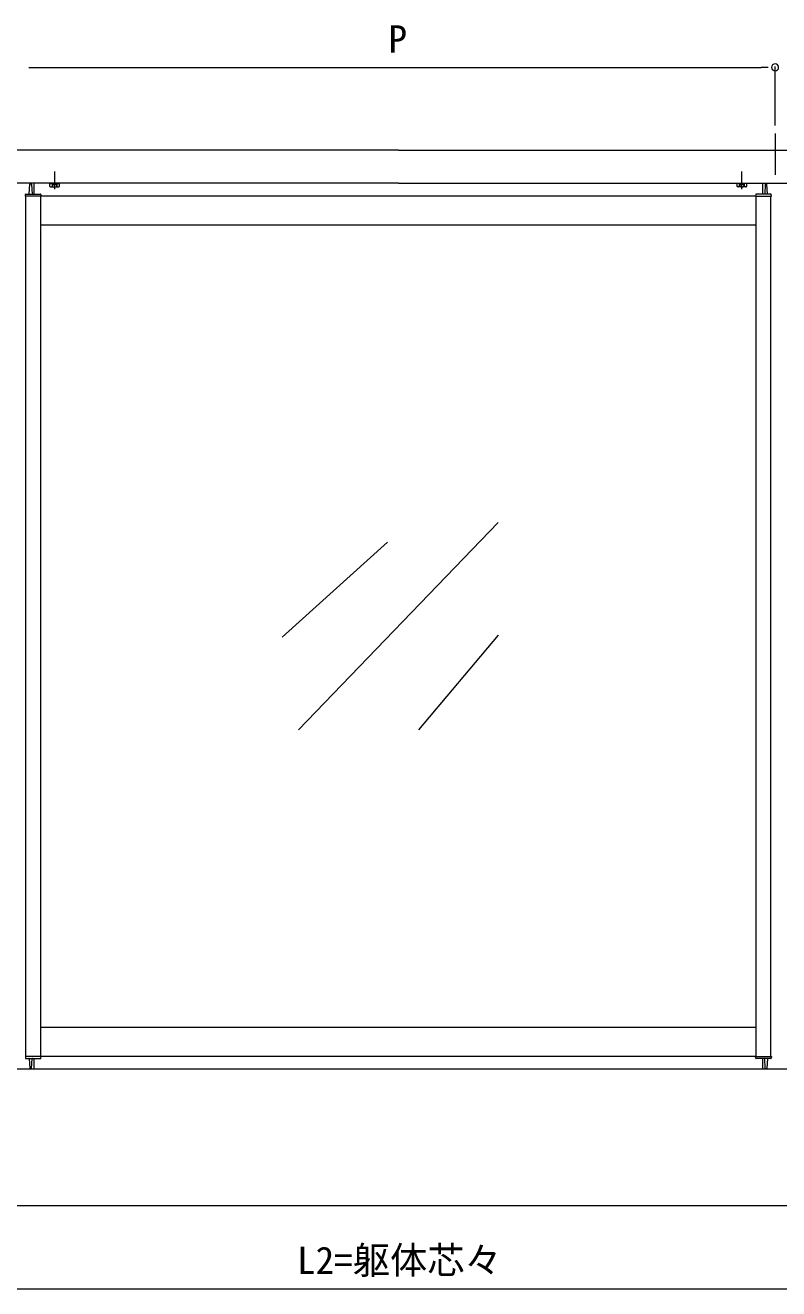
# Model space of a CAD drawing. Units: millimetres, scale not verified. Extents: x -11088 to 11088, y -17895 to 17964.
# Drawn here: x 4778 to 5688, y -8573 to -7047 of the extents above; entities that cross this region are included whole.
import ezdxf
from ezdxf.enums import TextEntityAlignment as Align

# ---------------------------------------------------------------- set-up
doc = ezdxf.new("R2010")
doc.units = ezdxf.units.MM
doc.header["$LTSCALE"] = 18
doc.linetypes.add('CHAIN2', pattern=[12, 9, -1, 1, -1])
doc.linetypes.add('DASHED3', pattern=[4, 3, -1])
doc.layers.add('0-2_YKK_ZWAK', color=4, linetype='Continuous', lineweight=9)
doc.layers.add('0-4_YKK_12', color=6, linetype='Continuous', lineweight=9)
doc.styles.add('ＭＳ ゴシック', font='')
doc.styles.get('ＭＳ ゴシック').set_extended_font_data('MS Gothic')

msp = doc.modelspace()

# ---------------------------------------------------------------- linework, layer by layer
at = {"layer": '0-2_YKK_ZWAK'}
for p, q in [((5684.05, -7177.98), (5684.05, -7227.67)), ((5229.05, -7197.98), (3835.05, -7197.98)), ((5229.05, -7197.98), (6565.05, -7197.98)), ((5229.05, -7237.98), (3835.05, -7237.98)), ((4783.2, -7250.98), (4783.93, -7238.95)), ((4784.43, -7238.48), (4785.36, -7238.48)), ((4785.86, -7238.95), (4786.59, -7250.98)), ((4789.05, -7250.98), (4789.05, -7237.98)), ((4809.05, -7238.28), (4808.27, -7238.73)), ((4808.27, -7241.83), (4808.27, -7238.73)), ((4809.05, -7242.28), (4808.27, -7241.83)), ((4808.3, -7237.98), (4808.3, -7238.28)), ((4808.3, -7238.28), (4819.8, -7238.28)), ((4809.05, -7242.28), (4819.05, -7242.28)), ((4811.16, -7241.83), (4811.16, -7238.73)), ((4816.93, -7241.83), (4816.93, -7238.73)), ((4819.05, -7238.28), (4819.82, -7238.73)), ((4819.05, -7242.28), (4819.82, -7241.83)), ((4819.8, -7238.28), (4819.8, -7237.98)), ((4819.82, -7241.83), (4819.82, -7238.73)), ((5229.05, -7237.98), (6565.05, -7237.98)), ((5639.05, -7238.28), (5638.27, -7238.73)), ((5638.27, -7241.83), (5638.27, -7238.73)), ((5639.05, -7242.28), (5638.27, -7241.83)), ((5638.3, -7238.28), (5638.3, -7237.98)), ((5649.8, -7238.28), (5638.3, -7238.28)), ((5649.05, -7242.28), (5639.05, -7242.28)), ((5641.16, -7241.83), (5641.16, -7238.73)), ((5646.93, -7241.83), (5646.93, -7238.73)), ((5649.05, -7238.28), (5649.82, -7238.73)), ((5649.05, -7242.28), (5649.82, -7241.83)), ((5649.8, -7237.98), (5649.8, -7238.28)), ((5649.82, -7241.83), (5649.82, -7238.73)), ((5669.05, -7250.98), (5669.05, -7237.98)), ((5672.23, -7238.95), (5671.5, -7250.98)), ((5673.66, -7238.48), (5672.73, -7238.48)), ((5674.89, -7250.98), (5674.16, -7238.95)), ((4778.55, -7253.48), (4778.67, -7251.45)), ((4779.04, -7253.48), (4778.55, -7253.48)), ((4797.05, -7253.48), (4779.04, -7253.48)), ((4779.05, -8292.48), (4779.05, -7253.48)), ((4779.17, -7250.98), (4796.92, -7250.98)), ((5661.05, -7253.48), (4797.05, -7253.48)), ((4797.05, -8292.48), (4797.05, -7253.48)), ((5661.04, -7253.48), (5679.05, -7253.48)), ((5661.05, -8292.48), (5661.05, -7253.48)), ((5678.92, -7250.98), (5661.17, -7250.98)), ((5679.05, -8292.48), (5679.05, -7253.48)), ((5679.05, -7253.48), (5679.55, -7253.48)), ((5679.55, -7253.48), (5679.42, -7251.45)), ((5661.05, -7288.48), (4797.05, -7288.48)), ((5349.65, -7647.78), (5108.44, -7898.18)), ((5215.92, -7671.36), (5088.65, -7785.97)), ((5349.65, -7783.57), (5253.48, -7898.18)), ((5661.05, -8257.48), (4797.05, -8257.48)), ((4778.55, -8292.48), (4778.67, -8294.51)), ((4779.04, -8292.48), (4778.55, -8292.48)), ((4797.05, -8292.48), (4779.04, -8292.48)), ((4779.17, -8294.98), (4796.92, -8294.98)), ((4783.2, -8294.98), (4783.93, -8307.01)), ((4785.86, -8307.01), (4786.59, -8294.98)), ((4789.05, -8307.98), (4789.05, -8294.98)), ((5661.05, -8292.48), (4797.05, -8292.48)), ((5661.04, -8292.48), (5679.05, -8292.48)), ((5678.92, -8294.98), (5661.17, -8294.98)), ((5669.05, -8307.98), (5669.05, -8294.98)), ((5672.23, -8307.01), (5671.5, -8294.98)), ((5674.89, -8294.98), (5674.16, -8307.01)), ((5679.05, -8292.48), (5679.55, -8292.48)), ((5679.55, -8292.48), (5679.42, -8294.51)), ((6563.55, -8307.98), (1164.54, -8307.98)), ((4784.43, -8307.48), (4785.36, -8307.48)), ((5673.66, -8307.48), (5672.73, -8307.48)), ((6563.55, -8472.98), (3896.97, -8472.98))]:
    msp.add_line(p, q, dxfattribs=at)
at = {"layer": '0-2_YKK_ZWAK', "linetype": 'CHAIN2'}
for p, q in [((4814.05, -7245.1), (4814.05, -7223.69)), ((5644.05, -7245.1), (5644.05, -7223.69))]:
    msp.add_line(p, q, dxfattribs=at)
at = {"layer": '0-2_YKK_ZWAK', "linetype": 'DASHED3'}
for p, q in [((4809.05, -7238.28), (4819.05, -7238.28)), ((5649.05, -7238.28), (5639.05, -7238.28))]:
    msp.add_line(p, q, dxfattribs=at)
for points in [[(4811, -7242.28), (4812.15, -7239.93), (4814.05, -7238.92)], [(4817.1, -7242.28), (4815.95, -7239.93), (4814.05, -7238.92)], [(5641, -7242.28), (5642.15, -7239.93), (5644.05, -7238.92)], [(5647.1, -7242.28), (5645.95, -7239.93), (5644.05, -7238.92)]]:
    msp.add_lwpolyline(points, dxfattribs=at)
at = {"layer": '0-2_YKK_ZWAK'}
for points in [[(4797.42, -7251.45), (4797.55, -7253.48), (4797.05, -7253.48)], [(5660.67, -7251.45), (5660.55, -7253.48), (5661.04, -7253.48)], [(4797.42, -8294.51), (4797.55, -8292.48), (4797.05, -8292.48)], [(5660.67, -8294.51), (5660.55, -8292.48), (5661.04, -8292.48)]]:
    msp.add_lwpolyline(points, dxfattribs=at)
for centre, radius, start, end in [((4784.43, -7238.98), 0.5, 90, 176.5), ((4785.36, -7238.98), 0.5, 3.5, 90), ((4809.72, -7240.84), 2.56, 55.61708, 124.38292), ((4809.72, -7239.73), 2.56, 235.61708, 304.38292), ((4814.05, -7247.83), 9.55, 72.41276, 107.58724), ((4814.05, -7232.73), 9.55, 252.41276, 287.58724), ((4818.38, -7240.84), 2.56, 55.61708, 124.38292), ((4818.38, -7239.73), 2.56, 235.61708, 304.38292), ((5639.72, -7240.84), 2.56, 55.61708, 124.38292), ((5639.72, -7239.73), 2.56, 235.61708, 304.38292), ((5644.05, -7247.83), 9.55, 72.41276, 107.58724), ((5644.05, -7232.73), 9.55, 252.41276, 287.58724), ((5648.38, -7240.84), 2.56, 55.61708, 124.38292), ((5648.38, -7239.73), 2.56, 235.61708, 304.38292), ((5672.73, -7238.98), 0.5, 90, 176.5), ((5673.66, -7238.98), 0.5, 3.5, 90), ((4779.17, -7251.48), 0.5, 90, 176.5), ((4782.73, -7250.48), 0.5, 269.98861, 356.5), ((4787.06, -7250.48), 0.5, 183.5, 270.11295), ((4796.92, -7251.48), 0.5, 3.5, 90), ((5661.17, -7251.48), 0.5, 90, 176.5), ((5671.03, -7250.48), 0.5, 269.88705, 356.5), ((5675.36, -7250.48), 0.5, 183.5, 270.01139), ((5678.92, -7251.48), 0.5, 3.5, 90), ((4779.17, -8294.48), 0.5, 183.5, 270), ((4782.73, -8295.48), 0.5, 3.5, 90.01139), ((4787.06, -8295.48), 0.5, 89.88705, 176.5), ((4796.92, -8294.48), 0.5, 270, 356.5), ((5661.17, -8294.48), 0.5, 183.5, 270), ((5671.03, -8295.48), 0.5, 3.5, 90.11295), ((5675.36, -8295.48), 0.5, 89.98861, 176.5), ((5678.92, -8294.48), 0.5, 270, 356.5), ((4784.43, -8306.98), 0.5, 183.5, 270), ((4785.36, -8306.98), 0.5, 270, 356.5), ((5672.73, -8306.98), 0.5, 183.5, 270), ((5673.66, -8306.98), 0.5, 270, 356.5)]:
    msp.add_arc(centre, radius, start, end, dxfattribs=at)
at = {"layer": '0-4_YKK_12'}
for p, q in [((4782.55, -7097.98), (4791.05, -7097.98)), ((4791.05, -7097.98), (5667.05, -7097.98)), ((5675.55, -7097.98), (5667.05, -7097.98)), ((5684.05, -7167.98), (5684.05, -7096.98)), ((5684.05, -7167.98), (5684.05, -7096.98)), ((3899.05, -8572.98), (6559.05, -8572.98))]:
    msp.add_line(p, q, dxfattribs=at)
for start, end in [(0, 180), (0, 180), (180, 0), (180, 0)]:
    msp.add_arc((5684.05, -7097.98), 4.25, start, end, dxfattribs=at)

# ---------------------------------------------------------------- texts
at = {"layer": '0-4_YKK_12', "style": 'ＭＳ ゴシック'}
for s, p in [('P', (5217.05, -7089.98)), ('L2=躯体芯々', (5106.65, -8564.98))]:
    msp.add_text(s, height=32.99, dxfattribs=at).set_placement(p, align=Align.BOTTOM_LEFT)

doc.saveas('drawing.dxf')
